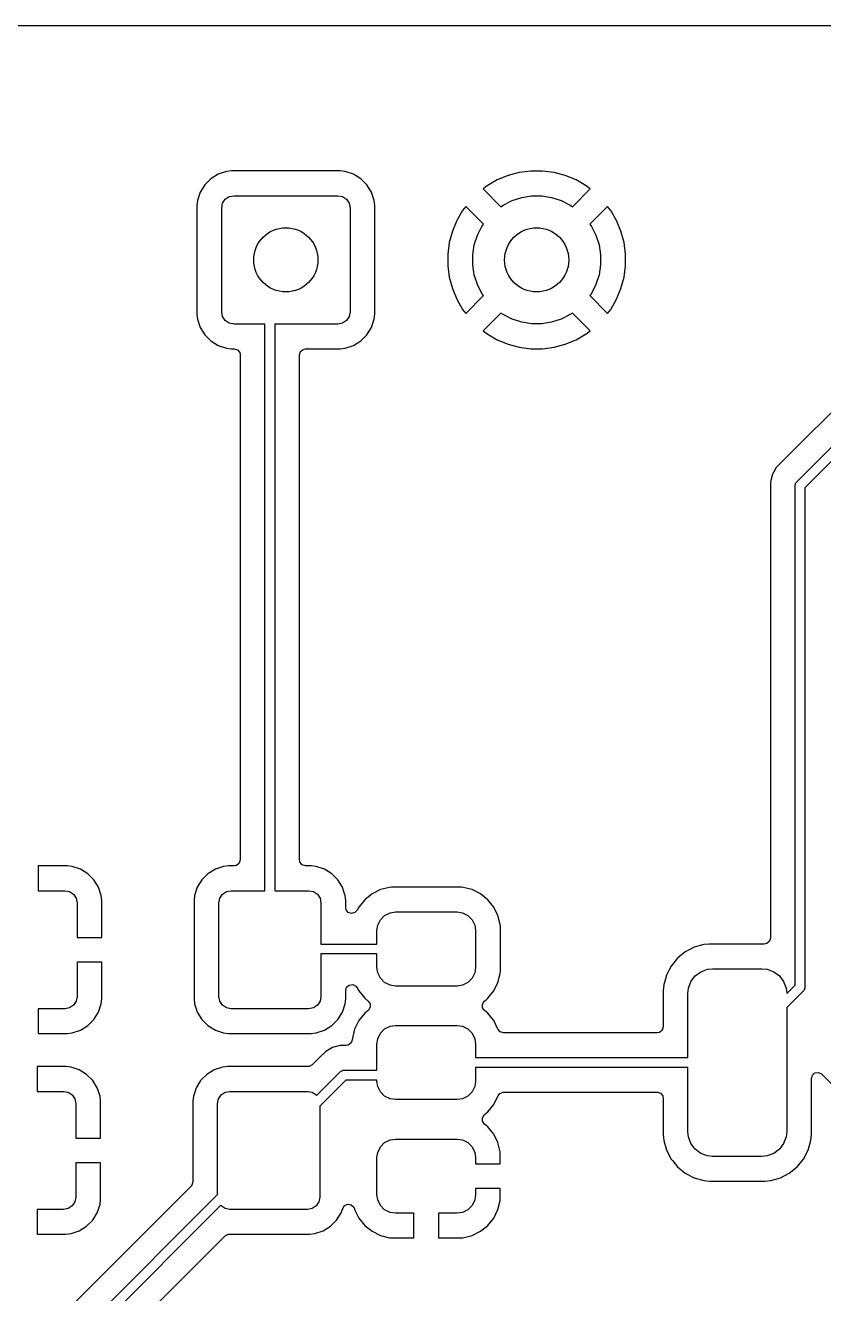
# Model space of a CAD drawing. Extents: x 78 to 227, y -124 to -75.
# Drawn here: x 101.15 to 117.32, y -100.56 to -74.88 of the extents above; entities that cross this region are included whole.
import ezdxf

# ---------------------------------------------------------------- set-up
doc = ezdxf.new("R2010")
doc.units = 0
doc.layers.add('BLACK', color=7, linetype='CONTINUOUS')

msp = doc.modelspace()

# ---------------------------------------------------------------- linework, layer by layer
at = {"layer": 'BLACK', "linetype": 'CONTINUOUS'}
for p, q in [((99.438, -74.8795), (227.0895, -74.8795)), ((104.907342, -77.986289), (104.783289, -78.110342)), ((105.056663, -77.894187), (104.907342, -77.986289)), ((105.056668, -77.894185), (105.056663, -77.894187)), ((105.2232, -77.839001), (105.056668, -77.894185)), ((105.223203, -77.839), (105.2232, -77.839001)), ((105.325981, -77.828501), (105.223203, -77.839)), ((105.325998, -77.8285), (105.325981, -77.828501)), ((107.52601, -77.8285), (105.325998, -77.8285)), ((107.628795, -77.839), (107.52601, -77.8285)), ((107.628797, -77.839001), (107.628795, -77.839)), ((107.793862, -77.893698), (107.628797, -77.839001)), ((107.795331, -77.894185), (107.793862, -77.893698)), ((107.795336, -77.894187), (107.795331, -77.894185)), ((107.837824, -77.920394), (107.795336, -77.894187)), ((107.944656, -77.986288), (107.837824, -77.920394)), ((108.068712, -78.110344), (107.944656, -77.986288)), ((110.708171, -78.011165), (110.503828, -78.129144)), ((110.70818, -78.01116), (110.708171, -78.011165)), ((110.926162, -77.92087), (110.70818, -78.01116)), ((111.154085, -77.859799), (110.926162, -77.92087)), ((111.388014, -77.829), (111.154085, -77.859799)), ((111.623985, -77.829), (111.388014, -77.829)), ((111.857914, -77.859799), (111.623985, -77.829)), ((112.085838, -77.92087), (111.857914, -77.859799)), ((112.303819, -78.01116), (112.085836, -77.92087)), ((112.085836, -77.92087), (112.085838, -77.92087)), ((112.303828, -78.011165), (112.303819, -78.01116)), ((112.508171, -78.129144), (112.303828, -78.011165)), ((104.684886, -78.278678), (104.636001, -78.426203)), ((104.691185, -78.259668), (104.684886, -78.278678)), ((104.691187, -78.259663), (104.691185, -78.259668)), ((104.783289, -78.110342), (104.691187, -78.259663)), ((105.280329, -78.34803), (105.376, -78.329)), ((105.376, -78.329), (107.476, -78.329)), ((107.476, -78.329), (107.571671, -78.34803)), ((108.160814, -78.259666), (108.068712, -78.110344)), ((108.215999, -78.426203), (108.160814, -78.259666)), ((110.503818, -78.12915), (110.422275, -78.19172)), ((110.422275, -78.19172), (110.422275, -78.191721)), ((110.422275, -78.191721), (110.782947, -78.552393)), ((110.503828, -78.129144), (110.503818, -78.12915)), ((111.202521, -78.364919), (111.404003, -78.333007)), ((111.404003, -78.333007), (111.607997, -78.333007)), ((111.607997, -78.333007), (111.809479, -78.364919)), ((112.229051, -78.552393), (112.589723, -78.191721)), ((112.508172, -78.129145), (112.508171, -78.129144)), ((112.589723, -78.191721), (112.508172, -78.129145)), ((104.636, -78.426204), (104.6255, -78.528983)), ((104.6255, -78.528983), (104.6255, -80.729001)), ((104.636001, -78.426204), (104.636, -78.426204)), ((104.636001, -78.426203), (104.636001, -78.426204)), ((105.126, -78.579), (105.14503, -78.483329)), ((105.126, -80.679), (105.126, -78.579)), ((105.14503, -78.483329), (105.199223, -78.402223)), ((105.199223, -78.402223), (105.280329, -78.34803)), ((107.571671, -78.34803), (107.652777, -78.402223)), ((107.652777, -78.402223), (107.70697, -78.483329)), ((107.70697, -78.483329), (107.726, -78.579)), ((107.726, -78.579), (107.726, -80.679)), ((108.226499, -78.528992), (108.215999, -78.426203)), ((108.226499, -79.511014), (108.226499, -78.528992)), ((110.06872, -78.545275), (110.00615, -78.626818)), ((110.068721, -78.545275), (110.06872, -78.545275)), ((110.429393, -78.905947), (110.068721, -78.545275)), ((110.782947, -78.552393), (110.826752, -78.520568)), ((110.826752, -78.520568), (111.008512, -78.427957)), ((111.008512, -78.427957), (111.202521, -78.364919)), ((111.809479, -78.364919), (112.003488, -78.427957)), ((112.003488, -78.427957), (112.185248, -78.520568)), ((112.185248, -78.520568), (112.229051, -78.552393)), ((112.943277, -78.545275), (112.582605, -78.905946)), ((113.005854, -78.626827), (112.943277, -78.545275)), ((109.88816, -78.83118), (109.79787, -79.049162)), ((109.888165, -78.831171), (109.88816, -78.83118)), ((110.006144, -78.626828), (109.888165, -78.831171)), ((110.00615, -78.626818), (110.006144, -78.626828)), ((113.005855, -78.626828), (113.005854, -78.626827)), ((113.123834, -78.831171), (113.005855, -78.626828)), ((113.123839, -78.83118), (113.123834, -78.831171)), ((113.214129, -79.049162), (113.123839, -78.83118)), ((109.79787, -79.049162), (109.736799, -79.277085)), ((110.304957, -79.131512), (110.397568, -78.949752)), ((110.397568, -78.949752), (110.429393, -78.905947)), ((112.582605, -78.905946), (112.614432, -78.949752)), ((112.614432, -78.949752), (112.707043, -79.131512)), ((113.2752, -79.277085), (113.214129, -79.049162)), ((109.736799, -79.277085), (109.706, -79.511014)), ((110.210007, -79.527003), (110.241919, -79.325521)), ((110.241919, -79.325521), (110.304957, -79.131512)), ((112.707043, -79.131512), (112.770081, -79.325521)), ((112.770081, -79.325521), (112.801993, -79.527003)), ((113.305999, -79.511014), (113.2752, -79.277085)), ((108.2265, -80.729009), (108.226499, -79.511014)), ((109.706, -79.511014), (109.706, -79.746985)), ((110.210007, -79.730997), (110.210007, -79.527003)), ((112.801993, -79.527003), (112.801993, -79.730997)), ((113.306, -79.511028), (113.305999, -79.511014)), ((113.306, -79.746971), (113.306, -79.511028)), ((120.591181, -79.600582), (116.471286, -83.720478)), ((109.706, -79.746985), (109.736799, -79.980914)), ((110.241919, -79.932479), (110.210007, -79.730997)), ((112.801993, -79.730997), (112.770081, -79.932479)), ((113.2752, -79.980914), (113.305999, -79.746985)), ((113.305999, -79.746985), (113.306, -79.746971)), ((116.769289, -84.130289), (121.128, -79.771578)), ((109.736799, -79.980914), (109.79787, -80.208837)), ((110.304957, -80.126488), (110.241919, -79.932479)), ((110.397568, -80.308248), (110.304957, -80.126488)), ((112.707043, -80.126488), (112.614432, -80.308248)), ((112.770081, -79.932479), (112.707043, -80.126488)), ((113.214129, -80.208837), (113.2752, -79.980914)), ((121.128, -80.054421), (116.94, -84.242421)), ((109.79787, -80.208837), (109.88816, -80.426819)), ((110.068721, -80.712723), (110.429392, -80.352051)), ((110.429392, -80.352051), (110.397568, -80.308248)), ((112.614432, -80.308248), (112.582605, -80.352052)), ((112.582605, -80.352052), (112.943276, -80.712723)), ((113.123839, -80.426819), (113.214129, -80.208837)), ((109.88816, -80.426819), (109.888165, -80.426828)), ((109.888165, -80.426828), (110.006144, -80.631171)), ((110.006144, -80.631171), (110.006145, -80.631172)), ((110.006145, -80.631172), (110.068721, -80.712723)), ((112.943279, -80.712723), (113.00585, -80.631181)), ((113.00585, -80.631181), (113.123834, -80.426828)), ((113.123834, -80.426828), (113.123839, -80.426819)), ((104.6255, -80.729001), (104.625501, -80.729018)), ((104.625501, -80.729018), (104.636, -80.831796)), ((104.636, -80.831796), (104.636001, -80.831799)), ((104.636001, -80.831799), (104.684885, -80.979319)), ((105.14503, -80.774671), (105.126, -80.679)), ((105.199223, -80.855777), (105.14503, -80.774671)), ((105.280329, -80.90997), (105.199223, -80.855777)), ((107.652777, -80.855777), (107.571671, -80.90997)), ((107.70697, -80.774671), (107.652777, -80.855777)), ((107.726, -80.679), (107.70697, -80.774671)), ((108.160814, -80.998334), (108.215999, -80.831797)), ((108.215999, -80.831797), (108.2265, -80.729009)), ((110.782946, -80.705605), (110.422275, -81.066277)), ((110.826752, -80.737432), (110.782946, -80.705605)), ((111.008512, -80.830043), (110.826752, -80.737432)), ((111.202521, -80.893081), (111.008512, -80.830043)), ((111.404003, -80.924993), (111.202521, -80.893081)), ((111.809479, -80.893081), (111.607997, -80.924993)), ((112.003488, -80.830043), (111.809479, -80.893081)), ((112.185248, -80.737432), (112.003488, -80.830043)), ((112.229052, -80.705606), (112.185248, -80.737432)), ((112.589723, -81.066276), (112.229052, -80.705606)), ((112.943276, -80.712723), (112.943279, -80.712723)), ((104.684885, -80.979319), (104.691186, -80.998334)), ((104.691186, -80.998334), (104.783288, -81.147656)), ((104.783288, -81.147656), (104.907344, -81.271712)), ((105.376, -80.929), (105.280329, -80.90997)), ((106.002, -80.929), (105.376, -80.929)), ((106.002, -92.404), (106.002, -80.929)), ((107.476, -80.929), (106.202, -80.929)), ((106.202, -80.929), (106.202, -92.404)), ((107.571671, -80.90997), (107.476, -80.929)), ((107.944656, -81.271712), (108.068712, -81.147656)), ((108.068712, -81.147656), (108.160814, -80.998334)), ((110.422275, -81.066277), (110.503827, -81.128854)), ((110.503827, -81.128854), (110.503828, -81.128855)), ((110.503828, -81.128855), (110.708171, -81.246834)), ((111.607997, -80.924993), (111.404003, -80.924993)), ((112.303828, -81.246834), (112.508181, -81.12885)), ((112.508181, -81.12885), (112.589723, -81.066279)), ((112.589723, -81.066279), (112.589723, -81.066276)), ((104.907344, -81.271712), (105.056666, -81.363814)), ((105.056666, -81.363814), (105.223203, -81.418999)), ((105.223203, -81.418999), (105.325991, -81.4295)), ((107.526008, -81.429499), (107.628797, -81.418999)), ((107.628797, -81.418999), (107.795334, -81.363814)), ((107.795334, -81.363814), (107.944656, -81.271712)), ((110.708171, -81.246834), (110.70818, -81.246839)), ((110.70818, -81.246839), (110.926163, -81.337129)), ((110.926163, -81.337129), (110.926161, -81.337129)), ((110.926161, -81.337129), (111.154085, -81.3982)), ((111.154085, -81.3982), (111.388014, -81.428999)), ((111.623985, -81.428999), (111.857914, -81.3982)), ((111.857914, -81.3982), (112.085837, -81.337129)), ((112.085837, -81.337129), (112.303819, -81.246839)), ((112.303819, -81.246839), (112.303828, -81.246834)), ((105.325991, -81.4295), (105.3775, -81.429499)), ((105.3775, -81.429499), (105.444538, -81.449182)), ((105.444538, -81.449182), (105.490293, -81.501985)), ((105.490293, -81.501985), (105.5015, -81.553499)), ((105.5015, -81.553499), (105.5015, -91.7795)), ((106.7025, -81.553499), (106.722185, -81.48646)), ((106.7025, -91.7795), (106.7025, -81.553499)), ((106.722185, -81.48646), (106.774989, -81.440705)), ((106.774989, -81.440705), (106.8265, -81.429499)), ((106.8265, -81.429499), (107.526002, -81.429499)), ((107.526002, -81.429499), (107.526008, -81.429499)), ((111.388014, -81.428999), (111.388029, -81.429)), ((111.388029, -81.429), (111.623971, -81.429)), ((111.623971, -81.429), (111.623985, -81.428999)), ((116.471286, -83.720478), (116.359481, -83.832282)), ((116.280423, -83.969215), (116.239499, -84.121943)), ((116.280424, -83.96921), (116.280423, -83.969215)), ((116.280425, -83.969209), (116.280424, -83.96921)), ((116.309359, -83.919096), (116.280425, -83.969209)), ((116.309361, -83.919094), (116.309359, -83.919096)), ((116.359479, -83.832285), (116.309361, -83.919094)), ((116.359481, -83.832282), (116.359479, -83.832285)), ((116.239499, -84.121943), (116.239499, -84.121945)), ((116.239499, -84.121945), (116.239499, -84.290046)), ((116.74, -84.201), (116.741921, -84.181491)), ((116.74, -94.319578), (116.74, -84.201)), ((116.741921, -84.181491), (116.756853, -84.145443)), ((116.756853, -84.145443), (116.769289, -84.130289)), ((116.94, -84.242421), (116.94, -94.361)), ((116.239499, -84.290046), (116.2395, -84.290059)), ((116.2395, -84.290059), (116.2395, -93.3605)), ((101.996986, -91.904), (101.412, -91.904)), ((101.412, -91.904), (101.412, -92.404)), ((102.09969, -91.914493), (101.996986, -91.904)), ((102.099697, -91.914494), (102.09969, -91.914493)), ((102.266119, -91.969641), (102.099697, -91.914494)), ((105.1642, -91.914001), (104.997668, -91.969185)), ((105.164203, -91.914), (105.1642, -91.914001)), ((105.26698, -91.903501), (105.164203, -91.914)), ((105.266999, -91.9035), (105.26698, -91.903501)), ((105.377501, -91.9035), (105.266999, -91.9035)), ((105.429011, -91.892294), (105.377501, -91.9035)), ((105.481815, -91.846539), (105.429011, -91.892294)), ((105.5015, -91.7795), (105.481815, -91.846539)), ((106.713706, -91.831011), (106.7025, -91.7795)), ((106.759461, -91.883815), (106.713706, -91.831011)), ((106.8265, -91.9035), (106.759461, -91.883815)), ((106.937009, -91.9035), (106.8265, -91.9035)), ((106.937016, -91.9035), (106.937009, -91.9035)), ((107.039795, -91.914), (106.937016, -91.9035)), ((107.039797, -91.914001), (107.039795, -91.914)), ((107.206334, -91.969186), (107.039797, -91.914001)), ((102.266124, -91.969643), (102.266119, -91.969641)), ((102.415345, -92.061684), (102.266124, -91.969643)), ((102.539315, -92.185654), (102.415345, -92.061684)), ((102.631356, -92.334875), (102.539315, -92.185654)), ((104.724289, -92.185342), (104.632187, -92.334663)), ((104.848342, -92.061289), (104.724289, -92.185342)), ((104.997663, -91.969187), (104.848342, -92.061289)), ((104.997668, -91.969185), (104.997663, -91.969187)), ((107.355656, -92.061288), (107.206334, -91.969186)), ((107.479712, -92.185344), (107.355656, -92.061288)), ((107.571814, -92.334666), (107.479712, -92.185344)), ((101.412, -92.404), (101.947, -92.404)), ((101.947, -92.404), (102.042671, -92.42303)), ((102.042671, -92.42303), (102.123777, -92.477223)), ((102.631358, -92.33488), (102.631356, -92.334875)), ((102.686505, -92.501302), (102.631358, -92.33488)), ((104.625325, -92.355371), (104.577001, -92.501203)), ((104.632185, -92.334668), (104.625325, -92.355371)), ((104.632187, -92.334663), (104.632185, -92.334668)), ((105.140223, -92.477223), (105.221329, -92.42303)), ((105.221329, -92.42303), (105.317, -92.404)), ((105.317, -92.404), (106.002, -92.404)), ((106.202, -92.404), (106.887, -92.404)), ((106.887, -92.404), (106.982671, -92.42303)), ((106.982671, -92.42303), (107.063777, -92.477223)), ((107.615986, -92.467967), (107.571814, -92.334666)), ((108.341303, -92.38336), (108.170707, -92.467967)), ((108.526112, -92.337399), (108.341303, -92.38336)), ((108.526113, -92.337399), (108.526112, -92.337399)), ((108.568874, -92.334501), (108.526113, -92.337399)), ((108.568877, -92.3345), (108.568874, -92.334501)), ((109.97112, -92.3345), (108.568877, -92.3345)), ((109.971123, -92.3345), (109.97112, -92.3345)), ((109.992506, -92.33595), (109.971123, -92.3345)), ((110.013892, -92.3374), (109.992506, -92.33595)), ((110.198697, -92.38336), (110.013892, -92.3374)), ((110.369292, -92.467967), (110.198697, -92.38336)), ((102.123777, -92.477223), (102.17797, -92.558329)), ((102.17797, -92.558329), (102.197, -92.654)), ((102.197, -92.654), (102.197, -93.349)), ((102.696998, -92.604013), (102.686505, -92.501302)), ((102.696999, -92.604028), (102.696998, -92.604013)), ((102.696999, -93.349), (102.696999, -92.604028)), ((104.577, -92.501204), (104.5665, -92.603983)), ((104.5665, -92.603983), (104.5665, -94.594001)), ((104.577001, -92.501204), (104.577, -92.501204)), ((104.577001, -92.501203), (104.577001, -92.501204)), ((105.067, -92.654), (105.08603, -92.558329)), ((105.067, -94.544), (105.067, -92.654)), ((105.08603, -92.558329), (105.140223, -92.477223)), ((107.063777, -92.477223), (107.11797, -92.558329)), ((107.11797, -92.558329), (107.137, -92.654)), ((107.137, -92.654), (107.137, -93.485)), ((107.626998, -92.5012), (107.615986, -92.467967)), ((107.626999, -92.501203), (107.626998, -92.5012)), ((107.637498, -92.603981), (107.626999, -92.501203)), ((107.637499, -92.603998), (107.637498, -92.603981)), ((107.637499, -92.74187), (107.637499, -92.603998)), ((108.022277, -92.587278), (107.902969, -92.735704)), ((108.022278, -92.587277), (108.022277, -92.587278)), ((108.170704, -92.467969), (108.022278, -92.587277)), ((108.170707, -92.467967), (108.170704, -92.467969)), ((110.369295, -92.467969), (110.369292, -92.467967)), ((110.517721, -92.587277), (110.369295, -92.467969)), ((110.517722, -92.587278), (110.517721, -92.587277)), ((110.63703, -92.735704), (110.517722, -92.587278)), ((107.647114, -92.789745), (107.637499, -92.74187)), ((107.691155, -92.843986), (107.647114, -92.789745)), ((107.757531, -92.865806), (107.691155, -92.843986)), ((107.825166, -92.848278), (107.757531, -92.865806)), ((107.872587, -92.796965), (107.825166, -92.848278)), ((107.902969, -92.735704), (107.872587, -92.796965)), ((108.339807, -92.992096), (108.427096, -92.904807)), ((108.427096, -92.904807), (108.537999, -92.85059)), ((108.537999, -92.85059), (108.645, -92.835)), ((108.645, -92.835), (109.895, -92.835)), ((109.895, -92.835), (110.002001, -92.85059)), ((110.002001, -92.85059), (110.112904, -92.904807)), ((110.112904, -92.904807), (110.200193, -92.992096)), ((110.637032, -92.735707), (110.63703, -92.735704)), ((110.708028, -92.878859), (110.637032, -92.735707)), ((110.721641, -92.906307), (110.708028, -92.878859)), ((110.7676, -93.091111), (110.721641, -92.906307)), ((108.27, -93.21), (108.28559, -93.102999)), ((108.27, -93.485), (108.27, -93.21)), ((108.28559, -93.102999), (108.339807, -92.992096)), ((110.200193, -92.992096), (110.25441, -93.102999)), ((110.25441, -93.102999), (110.27, -93.21)), ((110.27, -93.21), (110.27, -93.96)), ((110.770499, -93.133878), (110.7676, -93.091111)), ((110.7705, -94.036123), (110.770499, -93.133878)), ((102.197, -93.349), (102.696999, -93.349)), ((107.137, -93.485), (108.27, -93.485)), ((115.000316, -93.485536), (114.892584, -93.495113)), ((115.011964, -93.484501), (115.000316, -93.485536)), ((115.011965, -93.4845), (115.011964, -93.484501)), ((115.011971, -93.4845), (115.011965, -93.4845)), ((116.1155, -93.4845), (115.011971, -93.4845)), ((116.167011, -93.473294), (116.1155, -93.4845)), ((116.219815, -93.427539), (116.167011, -93.473294)), ((116.2395, -93.3605), (116.219815, -93.427539)), ((108.27, -93.685), (107.137, -93.685)), ((107.137, -93.685), (107.137, -94.544)), ((108.27, -93.96), (108.27, -93.685)), ((114.51659, -93.645304), (114.35889, -93.77389)), ((114.516591, -93.645303), (114.51659, -93.645304)), ((114.516593, -93.645302), (114.516591, -93.645303)), ((114.606772, -93.598196), (114.516593, -93.645302)), ((114.696954, -93.551089), (114.606772, -93.598196)), ((114.892584, -93.495113), (114.696954, -93.551089)), ((102.697, -93.849), (102.197, -93.849)), ((102.197, -93.849), (102.197, -94.544)), ((102.697, -94.593973), (102.697, -93.849)), ((108.28559, -94.067001), (108.27, -93.96)), ((110.27, -93.96), (110.25441, -94.067001)), ((114.191798, -94.005306), (114.136089, -94.111954)), ((114.230302, -93.931593), (114.191798, -94.005306)), ((114.230304, -93.93159), (114.230302, -93.931593)), ((114.35889, -93.77389), (114.230304, -93.93159)), ((114.830376, -94.046161), (114.963717, -93.996427)), ((114.963717, -93.996427), (115.07, -93.985)), ((115.07, -93.985), (116.07, -93.985)), ((116.07, -93.985), (116.176283, -93.996427)), ((116.176283, -93.996427), (116.309624, -94.046161)), ((108.339807, -94.177904), (108.28559, -94.067001)), ((108.427096, -94.265193), (108.339807, -94.177904)), ((110.200193, -94.177904), (110.112904, -94.265193)), ((110.25441, -94.067001), (110.200193, -94.177904)), ((110.63703, -94.434296), (110.721641, -94.263693)), ((110.721641, -94.263693), (110.7676, -94.078889)), ((110.7676, -94.078889), (110.7705, -94.036123)), ((114.092672, -94.263693), (114.080741, -94.305393)), ((114.136089, -94.111954), (114.092672, -94.263693)), ((114.581427, -94.378717), (114.631161, -94.245376)), ((114.631161, -94.245376), (114.716447, -94.131447)), ((114.716447, -94.131447), (114.830376, -94.046161)), ((116.309624, -94.046161), (116.423553, -94.131447)), ((116.423553, -94.131447), (116.508839, -94.245376)), ((116.508839, -94.245376), (116.558573, -94.378717)), ((107.6375, -94.428131), (107.657185, -94.361092)), ((107.6375, -94.594009), (107.6375, -94.428131)), ((107.657185, -94.361092), (107.709989, -94.315337)), ((107.709989, -94.315337), (107.779147, -94.305393)), ((107.779147, -94.305393), (107.842703, -94.334418)), ((107.842703, -94.334418), (107.872588, -94.373037)), ((107.872588, -94.373037), (107.902967, -94.434292)), ((107.902967, -94.434292), (107.902969, -94.434295)), ((107.902969, -94.434295), (108.022277, -94.582721)), ((108.537999, -94.31941), (108.427096, -94.265193)), ((108.645, -94.335), (108.537999, -94.31941)), ((109.895, -94.335), (108.645, -94.335)), ((110.002001, -94.31941), (109.895, -94.335)), ((110.112904, -94.265193), (110.002001, -94.31941)), ((110.517722, -94.582722), (110.63703, -94.434296)), ((114.080113, -94.307586), (114.0695, -94.426966)), ((114.0695, -94.426966), (114.0695, -95.1605)), ((114.080114, -94.307583), (114.080113, -94.307586)), ((114.080741, -94.305393), (114.080114, -94.307583)), ((114.57, -94.485), (114.581427, -94.378717)), ((114.57, -95.785), (114.57, -94.485)), ((116.558573, -94.378717), (116.57, -94.485)), ((116.57, -94.489578), (116.74, -94.319578)), ((116.910711, -94.431711), (116.57, -94.772422)), ((116.57, -94.485), (116.57, -94.489578)), ((116.923147, -94.416558), (116.910711, -94.431711)), ((116.931309, -94.396853), (116.923147, -94.416558)), ((116.938079, -94.380509), (116.931309, -94.396853)), ((116.94, -94.361), (116.938079, -94.380509)), ((102.042671, -94.77497), (101.947, -94.794)), ((102.123777, -94.720777), (102.042671, -94.77497)), ((102.17797, -94.639671), (102.123777, -94.720777)), ((102.197, -94.544), (102.17797, -94.639671)), ((102.631358, -94.863119), (102.686505, -94.696697)), ((102.686505, -94.696697), (102.686506, -94.69669)), ((102.686506, -94.69669), (102.696999, -94.593986)), ((102.696999, -94.593986), (102.697, -94.593973)), ((104.5665, -94.594001), (104.566501, -94.594018)), ((104.566501, -94.594018), (104.577, -94.696796)), ((104.577, -94.696796), (104.577001, -94.696799)), ((104.577001, -94.696799), (104.602684, -94.774304)), ((104.602684, -94.774304), (104.632186, -94.863334)), ((105.08603, -94.639671), (105.067, -94.544)), ((105.140223, -94.720777), (105.08603, -94.639671)), ((105.221329, -94.77497), (105.140223, -94.720777)), ((105.317, -94.794), (105.221329, -94.77497)), ((106.982671, -94.77497), (106.887, -94.794)), ((107.063777, -94.720777), (106.982671, -94.77497)), ((107.11797, -94.639671), (107.063777, -94.720777)), ((107.137, -94.544), (107.11797, -94.639671)), ((107.571814, -94.863334), (107.626999, -94.696797)), ((107.626999, -94.696797), (107.6375, -94.594009)), ((108.022277, -94.582721), (108.022278, -94.582722)), ((108.022278, -94.582722), (108.091486, -94.638353)), ((108.091486, -94.638353), (108.131405, -94.695696)), ((108.133985, -94.765518), (108.098406, -94.825651)), ((108.131405, -94.695696), (108.133985, -94.765518)), ((110.406015, -94.704482), (110.441594, -94.644349)), ((110.408595, -94.774304), (110.406015, -94.704482)), ((110.448514, -94.831647), (110.408595, -94.774304)), ((110.441594, -94.644349), (110.448514, -94.638353)), ((110.448514, -94.638353), (110.497217, -94.599204)), ((110.497217, -94.599204), (110.517722, -94.582722)), ((116.57, -94.772422), (116.57, -97.285)), ((101.947, -94.794), (101.412, -94.794)), ((101.412, -94.794), (101.412, -95.293999)), ((102.415345, -95.136315), (102.539315, -95.012345)), ((102.539315, -95.012345), (102.631356, -94.863124)), ((102.631356, -94.863124), (102.631358, -94.863119)), ((104.632186, -94.863334), (104.724288, -95.012656)), ((104.724288, -95.012656), (104.848344, -95.136712)), ((106.887, -94.794), (105.317, -94.794)), ((107.355656, -95.136712), (107.479712, -95.012656)), ((107.479712, -95.012656), (107.571814, -94.863334)), ((108.022277, -94.887278), (107.902969, -95.035704)), ((108.022278, -94.887277), (108.022277, -94.887278)), ((108.091486, -94.831647), (108.022278, -94.887277)), ((108.098406, -94.825651), (108.091486, -94.831647)), ((110.517721, -94.887277), (110.448514, -94.831647)), ((110.517722, -94.887278), (110.517721, -94.887277)), ((110.63703, -95.035704), (110.517722, -94.887278)), ((101.996986, -95.293998), (102.099697, -95.283505)), ((102.099697, -95.283505), (102.266119, -95.228358)), ((102.266119, -95.228358), (102.266124, -95.228356)), ((102.266124, -95.228356), (102.415345, -95.136315)), ((104.848344, -95.136712), (104.997666, -95.228814)), ((104.997666, -95.228814), (105.164203, -95.283999)), ((105.164203, -95.283999), (105.266991, -95.2945)), ((106.937008, -95.294499), (107.039797, -95.283999)), ((107.039797, -95.283999), (107.206334, -95.228814)), ((107.206334, -95.228814), (107.355656, -95.136712)), ((107.81836, -95.206302), (107.7724, -95.391107)), ((107.902967, -95.035707), (107.81836, -95.206302)), ((107.902969, -95.035704), (107.902967, -95.035707)), ((108.339807, -95.292096), (108.427096, -95.204807)), ((108.427096, -95.204807), (108.537999, -95.15059)), ((108.537999, -95.15059), (108.645, -95.135)), ((108.645, -95.135), (109.895, -95.135)), ((109.895, -95.135), (110.002001, -95.15059)), ((110.002001, -95.15059), (110.112904, -95.204807)), ((110.112904, -95.204807), (110.200193, -95.292096)), ((110.637032, -95.035707), (110.63703, -95.035704)), ((110.722425, -95.207887), (110.637032, -95.035707)), ((110.724122, -95.212011), (110.722425, -95.207887)), ((110.769877, -95.264815), (110.724122, -95.212011)), ((110.836916, -95.2845), (110.769877, -95.264815)), ((113.9455, -95.2845), (110.836916, -95.2845)), ((113.997011, -95.273294), (113.9455, -95.2845)), ((114.049815, -95.227539), (113.997011, -95.273294)), ((114.0695, -95.1605), (114.049815, -95.227539)), ((101.412, -95.293999), (101.996972, -95.293999)), ((101.996972, -95.293999), (101.996986, -95.293998)), ((105.266991, -95.2945), (106.937008, -95.294499)), ((107.52194, -95.5385), (107.481019, -95.549464)), ((107.646529, -95.5385), (107.52194, -95.5385)), ((107.690289, -95.530522), (107.646529, -95.5385)), ((107.746069, -95.488445), (107.690289, -95.530522)), ((107.770245, -95.422892), (107.746069, -95.488445)), ((107.7724, -95.391107), (107.770245, -95.422892)), ((108.27, -95.51), (108.28559, -95.402999)), ((108.27, -96.039), (108.27, -95.51)), ((108.28559, -95.402999), (108.339807, -95.292096)), ((110.200193, -95.292096), (110.25441, -95.402999)), ((110.25441, -95.402999), (110.27, -95.51)), ((110.27, -95.51), (110.27, -95.785)), ((107.120478, -95.770286), (106.984135, -95.906629)), ((107.12048, -95.770284), (107.120478, -95.770286)), ((107.232282, -95.658481), (107.12048, -95.770283)), ((107.12048, -95.770283), (107.12048, -95.770284)), ((107.23229, -95.658475), (107.232282, -95.658481)), ((107.369209, -95.579426), (107.23229, -95.658475)), ((107.369214, -95.579423), (107.369209, -95.579426)), ((107.443751, -95.559451), (107.369214, -95.579423)), ((107.481019, -95.549465), (107.443751, -95.559451)), ((107.481019, -95.549464), (107.481019, -95.549465)), ((110.27, -95.785), (114.57, -95.785)), ((101.971986, -95.968), (101.387, -95.968)), ((101.387, -95.968), (101.387, -96.468)), ((102.07469, -95.978493), (101.971986, -95.968)), ((102.074697, -95.978494), (102.07469, -95.978493)), ((102.241119, -96.033641), (102.074697, -95.978494)), ((102.241124, -96.033643), (102.241119, -96.033641)), ((102.390345, -96.125684), (102.241124, -96.033643)), ((104.972663, -96.033187), (104.823342, -96.125289)), ((104.972668, -96.033185), (104.972663, -96.033187)), ((105.1392, -95.978001), (104.972668, -96.033185)), ((105.139203, -95.978), (105.1392, -95.978001)), ((105.241981, -95.967501), (105.139203, -95.978)), ((105.241998, -95.9675), (105.241981, -95.967501)), ((106.871901, -95.9675), (105.241998, -95.9675)), ((106.898259, -95.964666), (106.871901, -95.9675)), ((106.959582, -95.931182), (106.898259, -95.964666)), ((106.984135, -95.906629), (106.959582, -95.931182)), ((107.530289, -96.06829), (107.545442, -96.055853)), ((107.545442, -96.055853), (107.5596, -96.049989)), ((107.5596, -96.049989), (107.581491, -96.040921)), ((107.581491, -96.040921), (107.601, -96.039)), ((107.601, -96.039), (108.27, -96.039)), ((114.57, -95.985), (110.27, -95.985)), ((110.27, -95.985), (110.27, -96.26)), ((114.57, -97.285), (114.57, -95.985)), ((102.514315, -96.249654), (102.390345, -96.125684)), ((102.606356, -96.398875), (102.514315, -96.249654)), ((104.699289, -96.249342), (104.607187, -96.398663)), ((104.823342, -96.125289), (104.699289, -96.249342)), ((107.046218, -96.55236), (107.530289, -96.06829)), ((107.642421, -96.239), (107.112, -96.769421)), ((108.27, -96.239), (107.642421, -96.239)), ((108.27, -96.26), (108.27, -96.239)), ((108.28559, -96.367001), (108.27, -96.26)), ((110.27, -96.26), (110.25441, -96.367001)), ((117.070499, -96.205989), (117.090184, -96.138951)), ((117.0705, -97.343037), (117.070499, -96.205989)), ((117.090184, -96.138951), (117.142987, -96.093196)), ((117.142987, -96.093196), (117.212146, -96.083252)), ((117.212146, -96.083252), (117.275702, -96.112277)), ((117.275702, -96.112277), (117.28218, -96.118309)), ((117.28218, -96.118309), (118.823999, -97.660128)), ((101.387, -96.468), (101.922, -96.468)), ((101.922, -96.468), (102.017671, -96.48703)), ((102.017671, -96.48703), (102.098777, -96.541223)), ((102.098777, -96.541223), (102.15297, -96.622329)), ((102.606358, -96.39888), (102.606356, -96.398875)), ((102.661505, -96.565302), (102.606358, -96.39888)), ((102.671998, -96.668013), (102.661505, -96.565302)), ((104.552, -96.565204), (104.5415, -96.667983)), ((104.552001, -96.565204), (104.552, -96.565204)), ((104.579349, -96.48267), (104.552001, -96.565203)), ((104.552001, -96.565203), (104.552001, -96.565204)), ((104.607185, -96.398668), (104.579349, -96.48267)), ((104.607187, -96.398663), (104.607185, -96.398668)), ((105.06103, -96.622329), (105.115223, -96.541223)), ((105.115223, -96.541223), (105.196329, -96.48703)), ((105.196329, -96.48703), (105.292, -96.468)), ((105.292, -96.468), (106.862, -96.468)), ((106.862, -96.468), (106.957671, -96.48703)), ((106.957671, -96.48703), (107.038777, -96.541223)), ((107.038777, -96.541223), (107.046218, -96.55236)), ((108.339807, -96.477904), (108.28559, -96.367001)), ((108.427096, -96.565193), (108.339807, -96.477904)), ((108.537999, -96.61941), (108.427096, -96.565193)), ((110.112904, -96.565193), (110.002001, -96.61941)), ((110.200193, -96.477904), (110.112904, -96.565193)), ((110.25441, -96.367001), (110.200193, -96.477904)), ((110.63703, -96.734296), (110.721641, -96.563693)), ((110.721641, -96.563693), (110.724628, -96.557671)), ((110.724628, -96.557671), (110.726535, -96.558617)), ((110.726535, -96.558617), (110.762131, -96.51059)), ((110.762131, -96.51059), (110.827478, -96.48586)), ((110.827478, -96.48586), (110.836916, -96.4855)), ((110.836916, -96.4855), (113.945501, -96.4855)), ((113.945501, -96.4855), (114.01254, -96.505185)), ((114.01254, -96.505185), (114.058295, -96.557989)), ((114.058295, -96.557989), (114.069501, -96.6095)), ((102.15297, -96.622329), (102.172, -96.718)), ((102.172, -96.718), (102.172, -97.413)), ((102.671999, -96.668028), (102.671998, -96.668013)), ((102.671999, -97.413), (102.671999, -96.668028)), ((104.5415, -96.667983), (104.5415, -98.297901)), ((105.042, -96.718), (105.06103, -96.622329)), ((105.042, -98.556578), (105.042, -96.718)), ((107.112, -96.769421), (107.112, -98.608)), ((108.645, -96.635), (108.537999, -96.61941)), ((109.895, -96.635), (108.645, -96.635)), ((110.002001, -96.61941), (109.895, -96.635)), ((110.517722, -96.882722), (110.63703, -96.734296)), ((114.069501, -96.6095), (114.069501, -97.343034)), ((110.405616, -97.004802), (110.441194, -96.944669)), ((110.408196, -97.074624), (110.405616, -97.004802)), ((110.448115, -97.131967), (110.408196, -97.074624)), ((110.441194, -96.944669), (110.448089, -96.938694)), ((110.448089, -96.938694), (110.517722, -96.882722)), ((110.517366, -97.187632), (110.448115, -97.131967)), ((110.517367, -97.187633), (110.517366, -97.187632)), ((110.636607, -97.335974), (110.517367, -97.187633)), ((110.636609, -97.335977), (110.636607, -97.335974)), ((110.721168, -97.506476), (110.636609, -97.335977)), ((114.069501, -97.343034), (114.080113, -97.462415)), ((114.581427, -97.391283), (114.57, -97.285)), ((116.57, -97.285), (116.558573, -97.391283)), ((117.059886, -97.462418), (117.0705, -97.343037)), ((102.172, -97.413), (102.671999, -97.413)), ((108.28559, -97.702999), (108.339807, -97.592096)), ((108.339807, -97.592096), (108.427096, -97.504807)), ((108.427096, -97.504807), (108.537999, -97.45059)), ((108.537999, -97.45059), (108.645, -97.435)), ((108.645, -97.435), (109.895, -97.435)), ((109.895, -97.435), (110.002001, -97.45059)), ((110.002001, -97.45059), (110.112904, -97.504807)), ((110.112904, -97.504807), (110.200193, -97.592096)), ((110.200193, -97.592096), (110.25441, -97.702999)), ((110.767102, -97.691175), (110.721168, -97.506476)), ((114.080113, -97.462415), (114.136089, -97.658045)), ((114.631161, -97.524624), (114.581427, -97.391283)), ((114.716447, -97.638553), (114.631161, -97.524624)), ((116.508839, -97.524624), (116.423553, -97.638553)), ((116.558573, -97.391283), (116.508839, -97.524624)), ((117.003909, -97.658049), (117.059886, -97.462418)), ((108.27, -97.81), (108.28559, -97.702999)), ((108.27, -98.56), (108.27, -97.81)), ((110.25441, -97.702999), (110.27, -97.81)), ((110.27, -97.81), (110.27, -97.935)), ((110.77, -97.733903), (110.767102, -97.691175)), ((110.77, -97.935), (110.77, -97.733903)), ((114.136089, -97.658045), (114.13609, -97.658048)), ((114.13609, -97.658048), (114.136091, -97.658049)), ((114.136091, -97.658049), (114.230302, -97.838407)), ((114.230302, -97.838407), (114.261921, -97.877185)), ((114.830376, -97.723839), (114.716447, -97.638553)), ((114.963717, -97.773573), (114.830376, -97.723839)), ((115.07, -97.785), (114.963717, -97.773573)), ((116.07, -97.785), (115.07, -97.785)), ((116.176283, -97.773573), (116.07, -97.785)), ((116.309624, -97.723839), (116.176283, -97.773573)), ((116.423553, -97.638553), (116.309624, -97.723839)), ((116.781109, -97.996109), (116.909698, -97.838407)), ((116.909698, -97.838407), (117.003909, -97.658049)), ((102.672, -97.913), (102.172, -97.913)), ((102.172, -97.913), (102.172, -98.608)), ((102.672, -98.657973), (102.672, -97.913)), ((110.27, -97.935), (110.77, -97.935)), ((114.261921, -97.877185), (114.35889, -97.996109)), ((114.35889, -97.996109), (114.436021, -98.059)), ((114.436021, -98.059), (114.516593, -98.124698)), ((116.623407, -98.124698), (116.781109, -97.996109)), ((104.521815, -98.36494), (104.505181, -98.385582)), ((104.5415, -98.297901), (104.521815, -98.36494)), ((114.516593, -98.124698), (114.696951, -98.218909)), ((114.696951, -98.218909), (114.892582, -98.274886)), ((114.892582, -98.274886), (115.011963, -98.2855)), ((115.011963, -98.2855), (116.128036, -98.285499)), ((116.128036, -98.285499), (116.247418, -98.274886)), ((116.247418, -98.274886), (116.443049, -98.218909)), ((116.443049, -98.218909), (116.623407, -98.124698)), ((104.505181, -98.385582), (102.061786, -100.828978)), ((102.172, -98.608), (102.15297, -98.703671)), ((102.359789, -101.238789), (105.042, -98.556578)), ((107.112, -98.608), (107.09297, -98.703671)), ((108.28559, -98.667001), (108.27, -98.56)), ((110.27, -98.56), (110.25441, -98.667001)), ((110.77, -98.435), (110.27, -98.435)), ((110.27, -98.435), (110.27, -98.56)), ((110.77, -98.636096), (110.77, -98.435)), ((101.922, -98.858), (101.387, -98.858)), ((101.387, -98.858), (101.387, -99.357999)), ((102.017671, -98.83897), (101.922, -98.858)), ((102.098777, -98.784777), (102.017671, -98.83897)), ((102.15297, -98.703671), (102.098777, -98.784777)), ((105.107781, -98.77364), (102.5305, -101.350922)), ((102.606358, -98.927119), (102.661505, -98.760697)), ((102.661505, -98.760697), (102.661506, -98.76069)), ((102.661506, -98.76069), (102.671999, -98.657986)), ((102.671999, -98.657986), (102.672, -98.657973)), ((105.115223, -98.784777), (105.107781, -98.77364)), ((105.196329, -98.83897), (105.115223, -98.784777)), ((105.292, -98.858), (105.196329, -98.83897)), ((106.862, -98.858), (105.292, -98.858)), ((106.957671, -98.83897), (106.862, -98.858)), ((107.038777, -98.784777), (106.957671, -98.83897)), ((107.09297, -98.703671), (107.038777, -98.784777)), ((107.546814, -98.927334), (107.576579, -98.837507)), ((107.576579, -98.837507), (107.61635, -98.780065)), ((107.61635, -98.780065), (107.680866, -98.753241)), ((107.680866, -98.753241), (107.749642, -98.765556)), ((107.749642, -98.765556), (107.800842, -98.813098)), ((107.800842, -98.813098), (107.814618, -98.846586)), ((107.814618, -98.846586), (107.818828, -98.863515)), ((107.818828, -98.863515), (107.818831, -98.863523)), ((107.818831, -98.863523), (107.90339, -99.034022)), ((108.339807, -98.777904), (108.28559, -98.667001)), ((108.427096, -98.865193), (108.339807, -98.777904)), ((108.537999, -98.91941), (108.427096, -98.865193)), ((110.112904, -98.865193), (110.002001, -98.91941)), ((110.200193, -98.777904), (110.112904, -98.865193)), ((110.25441, -98.667001), (110.200193, -98.777904)), ((110.636609, -99.034022), (110.721168, -98.863523)), ((110.721168, -98.863523), (110.767102, -98.678824)), ((110.767102, -98.678824), (110.77, -98.636096)), ((102.390345, -99.200315), (102.514315, -99.076345)), ((102.514315, -99.076345), (102.606356, -98.927124)), ((102.606356, -98.927124), (102.606358, -98.927119)), ((107.330656, -99.200712), (107.454712, -99.076656)), ((107.454712, -99.076656), (107.546814, -98.927334)), ((107.90339, -99.034022), (107.903392, -99.034025)), ((107.903392, -99.034025), (108.022632, -99.182366)), ((108.645, -98.935), (108.537999, -98.91941)), ((109.02, -98.935), (108.645, -98.935)), ((109.02, -99.435), (109.02, -98.935)), ((109.895, -98.935), (109.52, -98.935)), ((109.52, -98.935), (109.52, -99.435)), ((110.002001, -98.91941), (109.895, -98.935)), ((110.517367, -99.182366), (110.636607, -99.034025)), ((110.636607, -99.034025), (110.636609, -99.034022)), ((101.387, -99.357999), (101.971972, -99.357999)), ((101.971972, -99.357999), (101.971986, -99.357998)), ((101.971986, -99.357998), (102.074697, -99.347505)), ((102.074697, -99.347505), (102.241119, -99.292358)), ((102.241119, -99.292358), (102.241124, -99.292356)), ((102.241124, -99.292356), (102.390345, -99.200315)), ((103.067314, -101.52192), (105.194417, -99.394816)), ((105.194417, -99.394816), (105.255738, -99.361333)), ((105.255738, -99.361333), (105.282086, -99.358499)), ((105.282086, -99.358499), (106.912008, -99.358499)), ((106.912008, -99.358499), (107.014797, -99.347999)), ((107.014797, -99.347999), (107.181334, -99.292814)), ((107.181334, -99.292814), (107.330656, -99.200712)), ((108.022632, -99.182366), (108.022633, -99.182367)), ((108.022633, -99.182367), (108.170974, -99.301607)), ((108.170974, -99.301607), (108.170977, -99.301609)), ((108.170977, -99.301609), (108.341476, -99.386168)), ((108.341476, -99.386168), (108.526175, -99.432102)), ((110.013824, -99.432102), (110.198523, -99.386168)), ((110.198523, -99.386168), (110.369022, -99.301609)), ((110.369022, -99.301609), (110.369025, -99.301607)), ((110.369025, -99.301607), (110.517366, -99.182367)), ((110.517366, -99.182367), (110.517367, -99.182366)), ((108.526175, -99.432102), (108.568903, -99.435)), ((108.568903, -99.435), (109.02, -99.435)), ((109.52, -99.435), (109.971097, -99.435)), ((109.971097, -99.435), (110.013824, -99.432102))]:
    msp.add_line(p, q, dxfattribs=at)
at = {"layer": 'BLACK'}
for centre in [(106.426, -79.629), (111.506, -79.629)]:
    msp.add_circle(centre, 0.65, dxfattribs=at)
at = {"layer": 'WHITE'}
for centre in [(106.426, -79.629), (111.506, -79.629)]:
    msp.add_circle(centre, 0.65, dxfattribs=at)

doc.saveas('drawing.dxf')
